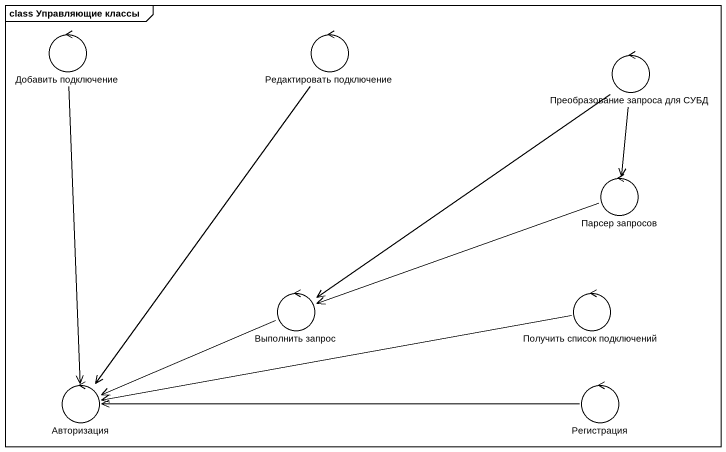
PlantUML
@startuml
mainframe class Управляющие классы
control "Добавить подключение" as Добавить_подключение
control "Редактировать подключение" as Редактировать_подключение
control "Преобразование запроса для СУБД" as Преобразование_запроса_для
control "Парсер запросов" as Парсер_запросов
control "Выполнить запрос" as Выполнить_запрос
control "Получить список подключений" as Получить_список_подключений
control Авторизация
control Регистрация
Добавить_подключение --> Авторизация
Редактировать_подключение --> Авторизация
Преобразование_запроса_для --> Парсер_запросов
Преобразование_запроса_для --> Выполнить_запрос
Парсер_запросов -left-> Выполнить_запрос
Выполнить_запрос -left-> Авторизация
Получить_список_подключений -left-> Авторизация
Регистрация -left-> Авторизация
@enduml
